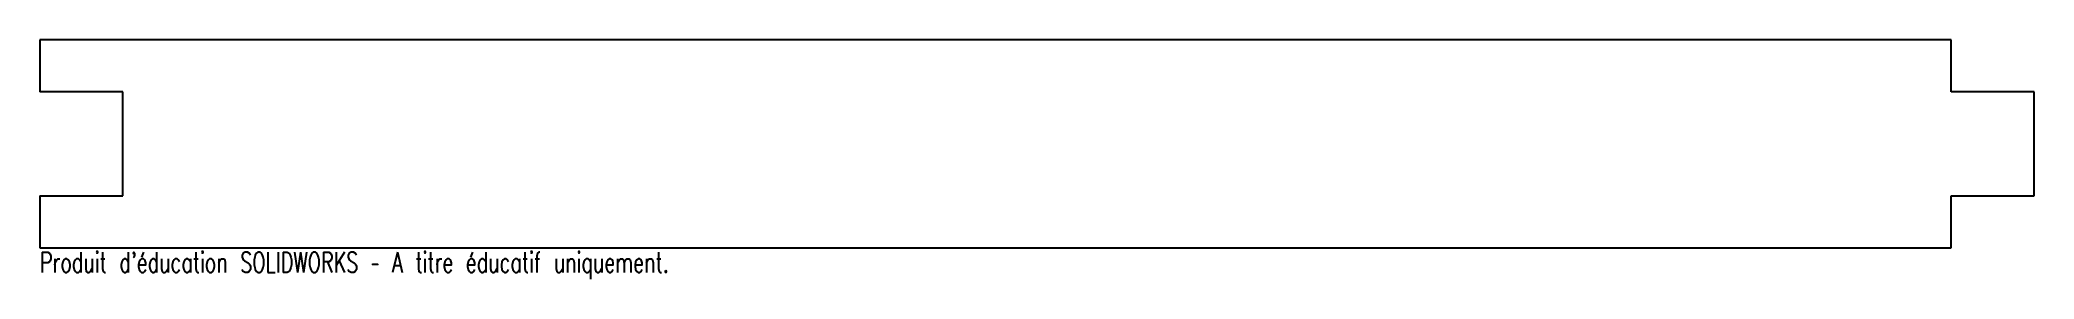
# Model space of a CAD drawing. Header units: millimetres. Extents: x -230 to 250, y -32 to 25.
import ezdxf

# ---------------------------------------------------------------- set-up
doc = ezdxf.new("R2010")
doc.units = ezdxf.units.MM
doc.styles.add('SLDTEXTSTYLE0', font='TXT', dxfattribs={"width": 0.7, "bigfont": 'bigfont'})

msp = doc.modelspace()

# ---------------------------------------------------------------- linework, layer by layer
at = {"color": 7, "linetype": 'Continuous', "lineweight": 25}
for p, q in [((-230, 25), (-230, 12.5)), ((230, 25), (-230, 25)), ((230, 12.5), (230, 25)), ((-210, 12.5), (-230, 12.5)), ((-210, -12.5), (-210, 12.5)), ((250, 12.5), (230, 12.5)), ((250, -12.5), (250, 12.5)), ((-230, -12.5), (-210, -12.5)), ((-230, -12.5), (-230, -25)), ((230, -12.5), (250, -12.5)), ((230, -25), (230, -12.5)), ((-230, -25), (230, -25))]:
    msp.add_line(p, q, dxfattribs=at)

# ---------------------------------------------------------------- texts
at = {"color": 7, "linetype": 'Continuous', "insert": (-230, -26.02), "char_height": 4.8336, "attachment_point": 1, "style": 'SLDTEXTSTYLE0'}
msp.add_mtext("Produit d'éducation SOLIDWORKS – A titre éducatif uniquement.", dxfattribs=at)

doc.saveas('drawing.dxf')
